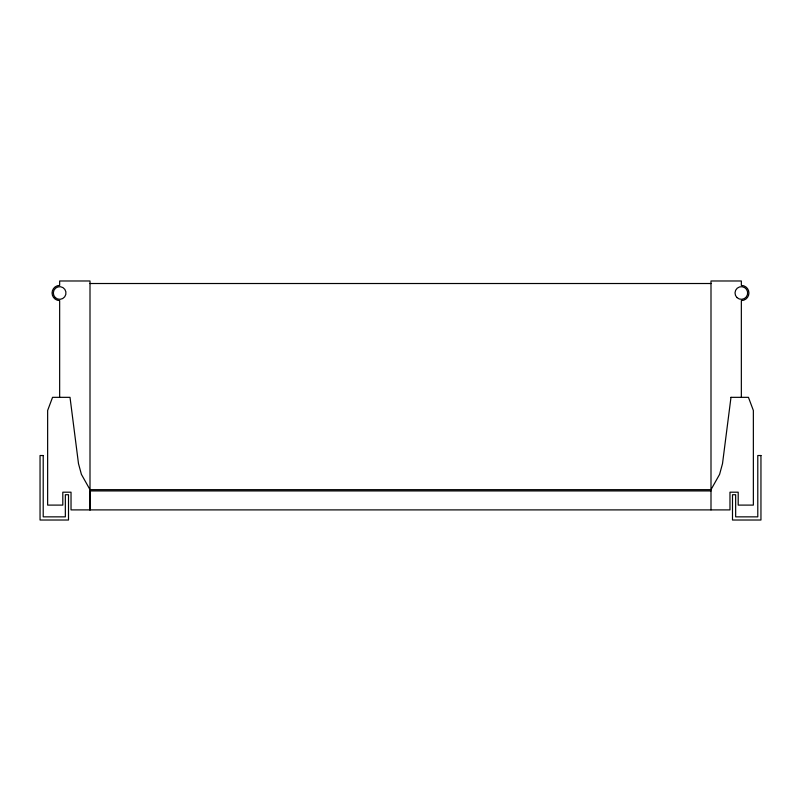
<?xml version="1.0" encoding="UTF-8"?>
<svg xmlns="http://www.w3.org/2000/svg" width="801" height="801" viewBox="0 0 801 801"><rect width="100%" height="100%" fill="white"/><g stroke="black" fill="none" stroke-linecap="round" stroke-linejoin="round"><path stroke-width="1.2" d="M90.002 283.514L710.998 283.514M710.998 490.933L90.002 490.933L90.002 509.897L90.002 280.981L59.654 280.981L59.654 285.406A7.589 7.589 0 0 0 52.065 292.996A7.589 7.589 0 0 0 59.654 300.585L59.654 397.336M741.346 397.336L741.346 300.585A7.589 7.589 0 0 0 748.935 292.996A7.589 7.589 0 0 0 741.346 285.406L741.346 280.981L710.998 280.981L710.998 509.897M730.983 397.336L722.512 463.639L719.598 474.362L710.998 489.661L90.002 489.661L81.402 474.362L78.488 463.639L70.017 397.336L52.556 397.336L47.639 410.472L47.639 505.101L62.808 505.101L62.808 492.194L71.029 492.194L71.029 509.897L729.971 509.897L729.971 492.194L738.192 492.194L738.192 505.101L753.361 505.101L753.361 410.472L748.444 397.336L730.973 397.336M43.214 455.519L40.05 455.519L40.05 520.019L68.506 520.019L68.506 494.728L65.342 494.728L65.342 516.855L43.214 516.855L43.214 455.519M760.95 455.519L757.786 455.519L757.786 516.855L735.658 516.855L735.658 494.728L732.494 494.728L732.494 520.019L760.95 520.019L760.95 455.519M737 297.602A6.328 6.328 0 0 0 747.503 294.458A6.328 6.328 0 0 0 739.533 286.938A6.328 6.328 0 0 0 737 297.602M55.309 297.602A6.328 6.328 0 0 0 65.812 294.458A6.328 6.328 0 0 0 57.842 286.938A6.328 6.328 0 0 0 55.309 297.602"/></g></svg>
